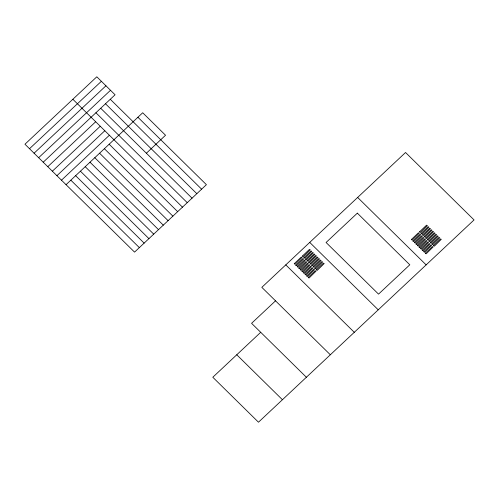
<?xml version="1.0" encoding="UTF-8"?>
<svg xmlns="http://www.w3.org/2000/svg" width="499" height="499" viewBox="0 0 499 499"><rect width="100%" height="100%" fill="white"/><g stroke="black" fill="none" stroke-linecap="round" stroke-linejoin="round"><path stroke-width="0.75" d="M29.516 148.714L101.378 81.293M34.082 153.212L105.944 85.791M38.648 157.709L110.51 90.282M43.22 162.2L115.076 94.779L96.806 76.796L24.95 144.223L134.555 252.114L206.411 184.686L137.911 117.259M47.785 166.697L95.689 121.75M52.351 171.194L100.255 126.247M56.917 175.692L104.821 130.738M61.483 180.183L109.393 135.235M66.049 184.68L142.702 112.762L165.537 135.241L146.375 153.218M275.529 300.835L251.577 323.308L306.38 377.25M260.715 332.297L212.805 377.25L258.476 422.204L474.05 219.934L405.55 152.501L261.832 287.349L330.332 354.777M357.64 197.448L426.146 264.882M309.736 242.402L378.242 309.829M285.784 264.875L354.284 332.303M110.285 99.276L201.621 189.183M105.495 103.767L196.831 193.674M100.704 108.264L192.04 198.172M95.914 112.762L187.25 202.669M72.854 99.27L182.459 207.16M109.169 144.223L177.669 211.657M104.378 148.721L172.879 216.154M99.588 153.218L168.088 220.645M94.798 157.709L163.298 225.143M90.007 162.206L158.507 229.634M85.217 166.703L153.717 234.131M80.426 171.194L148.927 238.628M75.636 175.692L144.136 243.119M70.839 180.183L139.346 247.616M236.757 354.777L282.428 399.73M294.273 263.715L295.115 264.327L302.076 257.403L301.29 257.041L294.285 263.659M295.82 265.243L296.662 265.848L303.642 258.95L302.862 258.551L295.826 265.212M297.373 266.765L298.215 267.377L305.207 260.49L304.409 260.073L297.385 266.709M298.92 268.294L299.762 268.899L306.742 262L305.962 261.601L298.926 268.262M300.467 269.816L301.315 270.427L308.307 263.541L307.509 263.123L300.467 269.816M302.406 256.087L303.249 256.692L310.241 249.812L309.442 249.394L302.419 256.031M302.02 271.344L302.862 271.949L309.842 265.05L309.037 264.663L302.026 271.313M303.953 257.609L304.795 258.22L311.775 251.315L310.977 250.935L303.96 257.584M303.567 272.866L304.409 273.477L311.388 266.572L310.59 266.192L303.567 272.866M305.5 259.137L306.349 259.742L313.341 252.862L312.524 252.463L305.5 259.137M305.12 274.394L305.962 274.999L312.923 268.082L312.137 267.72L305.132 274.338M307.053 260.659L307.895 261.27L314.875 254.365L314.096 253.966L307.06 260.634M306.667 275.916L307.509 276.527L314.507 269.647L313.709 269.223L306.667 275.916M308.6 262.187L309.442 262.792L316.422 255.893L315.642 255.494L308.6 262.187M308.214 277.444L309.062 278.049L316.035 271.15L315.256 270.751L308.232 277.388M310.153 263.709L310.996 264.32L317.988 257.44L317.171 257.035L310.166 263.653M311.7 265.237L312.542 265.842L319.522 258.944L318.742 258.544L311.7 265.237M313.247 266.759L314.096 267.37L321.088 260.49L320.289 260.066L313.266 266.703M314.8 268.287L315.642 268.892L322.622 261.994L321.861 261.576L314.807 268.256M316.347 269.809L317.189 270.421L324.188 263.541L323.389 263.116L316.347 269.809M411.388 239.501L412.23 240.113L419.222 233.226L418.405 232.827L411.388 239.501M412.935 241.029L413.777 241.635L420.757 234.736L419.977 234.337L412.947 240.967M414.482 242.551L415.33 243.163L422.31 236.258L421.524 235.859L414.488 242.52M416.035 244.08L416.877 244.685L423.876 237.805L423.077 237.387L416.047 244.017M417.582 245.602L418.424 246.213L425.404 239.308L424.624 238.909L417.588 245.57M419.516 231.873L420.364 232.478L427.344 225.579L426.583 225.161L419.522 231.842M419.135 247.13L419.977 247.735L426.969 240.855L426.171 240.437L419.135 247.13M421.069 233.395L421.911 234.006L428.909 227.126L428.111 226.702L421.069 233.395M420.682 248.652L421.524 249.263L428.504 242.358L427.705 241.978L420.688 248.621M422.616 234.923L423.458 235.528L430.437 228.629L429.639 228.249L422.622 234.892M422.229 250.18L423.077 250.785L430.057 243.886L429.252 243.5L422.229 250.18M424.169 236.445L425.011 237.056L432.003 230.176L431.186 229.771L424.169 236.445M423.782 251.702L424.624 252.313L431.585 245.389L430.799 245.028L423.794 251.646M425.716 237.973L426.558 238.578L433.537 231.679L432.758 231.28L425.722 237.942M425.329 253.23L426.171 253.835L433.151 246.936L432.371 246.537L425.329 253.23M427.263 239.495L428.111 240.106L435.091 233.201L434.305 232.802L427.263 239.495M428.816 241.023L429.658 241.628L436.656 234.748L435.833 234.349L428.828 240.967M430.363 242.545L431.211 243.156L438.184 236.252L437.405 235.852L430.363 242.545M431.916 244.073L432.758 244.678L439.75 237.798L438.952 237.381L431.928 244.017M433.463 245.595L434.305 246.207L441.284 239.302L440.486 238.921L433.463 245.595M357.34 213.148L326.072 242.489L378.535 294.129L409.804 264.788L357.34 213.148"/></g></svg>
